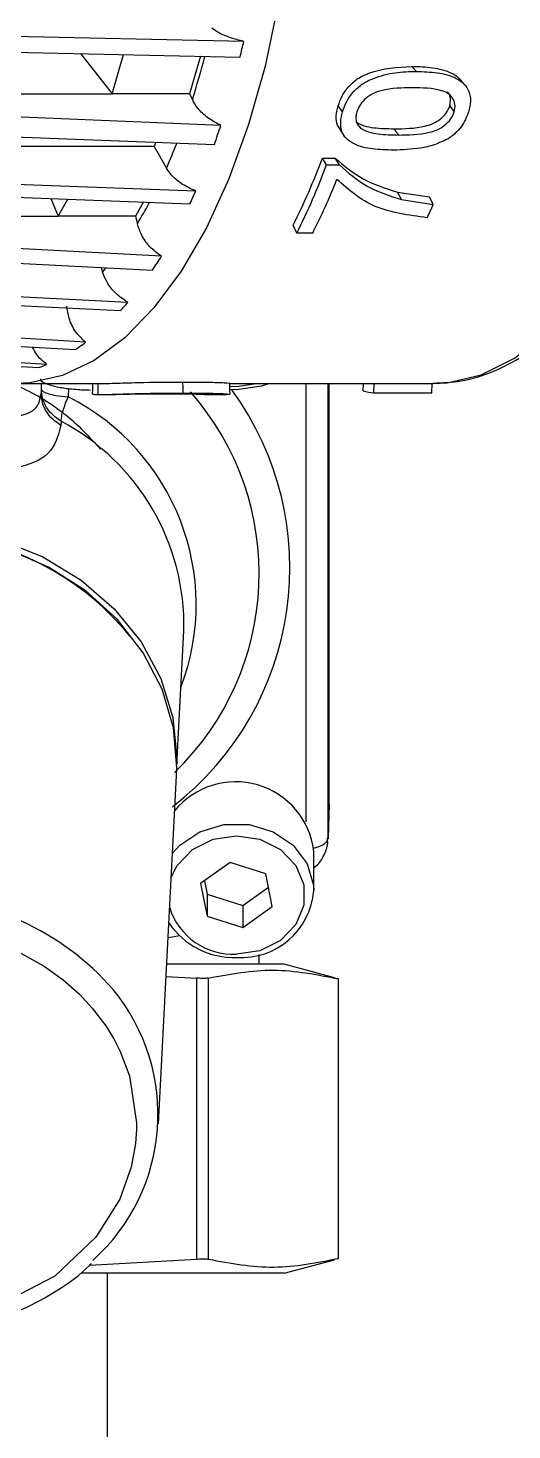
# Model space of a CAD drawing. Extents: x 75 to 2075, y 25 to 1460.
# Drawn here: x 674.1 to 701.5, y 823.4 to 902.8 of the extents above; entities that cross this region are included whole.
import ezdxf

# ---------------------------------------------------------------- set-up
doc = ezdxf.new("R2010")
doc.units = 0
doc.header["$LTSCALE"] = 5
doc.linetypes.add('SLD-KATı', pattern=[0])
doc.layers.get('0').update_dxf_attribs({"linetype": 'CONTINUOUS'})

msp = doc.modelspace()

# ---------------------------------------------------------------- linework, layer by layer
at = {"color": 7, "linetype": 'SLD-KATı'}
for p, q in [((686.351, 902.006), (651.484, 902.762)), ((651.277, 901.876), (686.146, 901.118)), ((677.103, 901.315), (678.889, 899.04)), ((678.889, 899.04), (679.536, 901.262)), ((683.9, 901.167), (683.281, 899.04)), ((696.138, 900.302), (695.873, 900.589)), ((656.931, 899.04), (678.889, 899.04)), ((683.281, 899.04), (678.889, 899.04)), ((683.281, 899.04), (683.439, 898.707)), ((685.05, 897.239), (650.388, 898.704)), ((649.973, 897.475), (684.685, 896.174)), ((681.271, 896.045), (646.202, 896.045)), ((681.372, 896.298), (681.271, 896.045)), ((681.271, 896.045), (681.966, 894.83)), ((690.803, 895.394), (691.534, 895.394)), ((691.039, 895.01), (690.803, 895.394)), ((691.039, 895.01), (691.77, 895.01)), ((691.77, 895.01), (691.534, 895.394)), ((683.627, 893.526), (648.916, 894.827)), ((648.588, 894.118), (683.301, 892.814)), ((695.068, 893.463), (696.869, 893.201)), ((675.417, 893.11), (675.832, 892.098)), ((675.832, 892.098), (676.375, 893.074)), ((680.677, 892.912), (680.224, 892.098)), ((695.289, 893.042), (697.088, 892.776)), ((697.088, 892.776), (696.869, 893.201)), ((653.874, 892.098), (675.832, 892.098)), ((680.224, 892.098), (675.832, 892.098)), ((680.224, 892.098), (680.325, 891.68)), ((681.686, 889.833), (647.274, 891.676)), ((689.351, 891.141), (689.147, 891.597)), ((690.255, 891.141), (689.351, 891.141)), ((646.697, 890.775), (681.181, 889.056)), ((679.784, 887.221), (645.301, 888.94)), ((678.275, 889.201), (678.352, 888.943)), ((644.884, 888.477), (679.368, 886.755)), ((642.593, 886.52), (676.796, 884.552)), ((677.392, 884.964), (643.274, 887.005)), ((640.529, 885.507), (674.733, 883.535)), ((675.197, 883.71), (640.993, 885.678)), ((673.472, 882.629), (678.248, 882.629)), ((674.886, 882.289), (674.875, 882.059)), ((685.939, 882.265), (685.559, 882.279)), ((685.565, 882.629), (697.077, 882.629)), ((691.127, 856.898), (691.127, 882.629)), ((691.193, 858.773), (691.193, 882.629)), ((693.109, 882.208), (693.132, 882.629)), ((693.716, 882.092), (693.734, 882.629)), ((697.009, 882.092), (697.028, 882.629)), ((678.216, 882.004), (679.076, 882.004)), ((684.505, 882.004), (685.366, 882.004)), ((685.5, 882.007), (685.336, 882.006)), ((693.716, 882.092), (697.009, 882.092)), ((676.004, 880.486), (675.993, 880.256)), ((682.562, 861.027), (682.96, 868.618)), ((681.512, 840.688), (682.547, 860.412)), ((691.126, 856.833), (691.192, 858.706)), ((691.193, 858.773), (691.127, 856.898)), ((691.192, 858.706), (691.193, 858.773)), ((691.127, 856.898), (691.126, 856.833)), ((690.314, 853.904), (690.314, 856.154)), ((685.576, 855.503), (683.909, 854.307)), ((687.606, 854.85), (685.576, 855.503)), ((690.314, 855.171), (690.455, 855.305)), ((684.124, 854.461), (684.271, 853.708)), ((687.969, 853.002), (687.606, 854.85)), ((683.909, 854.307), (684.271, 852.458)), ((684.271, 853.708), (684.271, 852.458)), ((684.271, 853.708), (686.301, 853.056)), ((686.301, 853.056), (687.754, 854.098)), ((686.301, 853.056), (686.301, 851.806)), ((686.301, 851.806), (687.969, 853.002)), ((684.271, 852.458), (686.301, 851.806)), ((682.066, 851.239), (682.732, 851.355)), ((688.643, 849.729), (681.986, 849.729)), ((687.224, 849.729), (687.224, 850.283)), ((691.489, 848.966), (688.643, 849.729)), ((681.951, 849.046), (683.664, 848.953)), ((683.664, 848.953), (683.664, 833.005)), ((684.358, 833.005), (684.358, 848.953)), ((691.723, 848.902), (691.482, 848.939)), ((691.723, 833.057), (691.723, 848.902)), ((691.482, 833.02), (691.723, 833.057)), ((688.643, 832.229), (677.132, 832.229)), ((683.664, 833.005), (677.616, 832.676)), ((678.627, 784.729), (678.627, 832.229)), ((688.643, 832.229), (691.489, 832.992))]:
    msp.add_line(p, q, dxfattribs=at)
at = {"color": 8, "linetype": 'SLD-KATı'}
for p, q in [((674.875, 882.629), (674.875, 882.059)), ((674.886, 882.289), (674.892, 882.629)), ((676.43, 882.341), (676.408, 881.865)), ((689.877, 857.804), (689.877, 882.629))]:
    msp.add_line(p, q, dxfattribs=at)
at = {"color": 8, "linetype": 'SLD-KATı', "flags": 128}
for points in [[(673.403, 948.879), (674.541, 948.804), (676.368, 948.321), (678.155, 947.397), (679.88, 946.046), (681.518, 944.285), (683.047, 942.138), (684.446, 939.635), (685.698, 936.808), (686.783, 933.697), (687.689, 930.343), (688.403, 926.792), (688.914, 923.091), (689.217, 919.292), (689.307, 915.444), (689.183, 911.601), (688.846, 907.814), (688.301, 904.134), (687.556, 900.611), (686.62, 897.293), (685.507, 894.225), (684.231, 891.448), (682.809, 889), (681.261, 886.913), (679.608, 885.217), (677.871, 883.933), (676.076, 883.08), (674.245, 882.669), (673.461, 882.629)], [(697.077, 882.629), (697.874, 882.671), (699.803, 883.124), (701.69, 884.066), (703.509, 885.485), (705.231, 887.358), (706.83, 889.658), (708.283, 892.35), (709.423, 895.009)], [(678.352, 888.943), (678.532, 889.155), (678.544, 889.169)], [(687.194, 882.629), (685.939, 882.448), (685.557, 882.464)], [(682.317, 856.029), (682.72, 856.47), (683.857, 857.237), (685.219, 857.642), (686.659, 857.642), (688.021, 857.237), (689.158, 856.47), (689.945, 855.426), (690.299, 854.217), (690.314, 853.904)], [(682.245, 854.67), (682.583, 855.332), (683.448, 856.225), (684.613, 856.808), (685.939, 857.01), (687.264, 856.808), (688.43, 856.225), (689.295, 855.332), (689.755, 854.237), (689.755, 853.072), (689.295, 851.976), (688.43, 851.084), (687.264, 850.501), (685.939, 850.299), (685.939, 850.299)], [(690.31, 856.312), (690.356, 856.321), (690.572, 856.379), (690.761, 856.456), (690.917, 856.551), (691.032, 856.659), (691.103, 856.776), (691.127, 856.898)]]:
    msp.add_lwpolyline(points, dxfattribs=at)
at = {"color": 7, "linetype": 'SLD-KATı', "flags": 128}
for points in [[(698.887, 899.531), (698.761, 899.675), (698.635, 899.82)], [(691.949, 898.021), (691.822, 898.185), (691.695, 898.35)], [(698.021, 898.35), (698.148, 898.185), (698.276, 898.021)], [(695.289, 893.042), (695.178, 893.253), (695.068, 893.463)], [(678.1, 882.005), (678.101, 882.318), (678.102, 882.63)], [(682.925, 882.087), (682.914, 882.399), (682.904, 882.711)], [(687.81, 882.629), (687.359, 882.47), (685.939, 882.265)], [(652.193, 861.08), (652.188, 861.417), (652.418, 863.701), (653.104, 865.916), (654.223, 867.994), (655.741, 869.872), (657.614, 871.494), (659.782, 872.809), (662.182, 873.778), (664.74, 874.371), (667.377, 874.571), (670.015, 874.371), (672.572, 873.778), (674.972, 872.809), (677.141, 871.494), (679.013, 869.872), (680.532, 867.994), (681.651, 865.916), (682.336, 863.701), (682.567, 861.417), (682.562, 861.08)], [(682.547, 860.412), (682.561, 860.865), (682.365, 863.121), (681.725, 865.314), (680.661, 867.381), (679.203, 869.258), (677.395, 870.891), (675.291, 872.232), (672.953, 873.241), (670.449, 873.887), (667.855, 874.153)], [(667.254, 851.807), (668.169, 851.786), (669.079, 851.71), (669.917, 851.589), (670.917, 851.378), (672.332, 850.95), (673.729, 850.359), (675.034, 849.627), (676.112, 848.857), (677.048, 848.03), (677.771, 847.253), (678.528, 846.253), (678.982, 845.516), (679.356, 844.782), (679.871, 843.416), (680.277, 840.742), (680.277, 840.655), (680.277, 840.65), (680.277, 840.649), (680.277, 840.649), (680.277, 840.649), (680.277, 840.649), (680.277, 840.649), (680.277, 840.648), (680.277, 840.648), (680.277, 840.646), (680.277, 840.636), (680.277, 840.589), (680.274, 840.391), (680.22, 839.586), (679.979, 838.246), (679.327, 836.427), (677.979, 834.271), (675.643, 832.058), (672.128, 830.249), (669.934, 829.685), (667.501, 829.464)]]:
    msp.add_lwpolyline(points, dxfattribs=at)
at = {"color": 7, "linetype": 'SLD-KATı'}
for centre, radius, start, end in [((633.83, 913.656), 53.798, 346.52271, 347.49359), ((644.087, 910.711), 43.122, 340.29865, 341.79548), ((656.819, 907.957), 36.232, 333.15841, 339.71265), ((656.416, 907.808), 36.912, 333.15795, 339.71267), ((658.232, 907.385), 35.907, 333.10358, 338.44529), ((652.5, 907.347), 34.058, 334.73997, 336.05789), ((664.682, 907.174), 35.461, 334.69967, 336.04465), ((661.172, 902.626), 24.177, 325.85439, 328.05076), ((666.565, 898.57), 17.422, 317.29756, 319.35223), ((670.561, 894.196), 11.485, 302.88699, 306.50024), ((671.878, 891.791), 8.736, 289.07151, 292.32489), ((694.927, 890.071), 8.07, 256.98319, 261.36669), ((667.757, 858.482), 15.626, 39.01227, 89.62904), ((685.892, 855.613), 4.455, 6.97504, 140.74545), ((686.206, 854.228), 4.121, 266.28623, 355.5003), ((685.798, 854.565), 4.452, 214.05548, 271.81369), ((670.382, 841.225), 11.108, 311.9057, 39.5621)]:
    msp.add_arc(centre, radius, start, end, dxfattribs=at)
at = {"color": 8, "linetype": 'SLD-KATı'}
for centre, radius, start, end in [((640.031, 912.575), 45.569, 342.28263, 345.47081), ((650.313, 908.973), 34.669, 335.92396, 338.42355), ((637.878, 916.735), 49.29, 329.44746, 331.02743), ((671.842, 872.185), 17.117, 307.71925, 36.10675), ((670.473, 870.097), 13.18, 339.18221, 63.23524), ((671.631, 871.847), 15.592, 313.82055, 41.34646), ((669.872, 868.919), 13.092, 358.68197, 62.07181), ((690.304, 855.466), 0.221, 272.50537, 313.03745), ((667.375, 838.22), 15.346, 41.0608, 138.52173), ((685.759, 854.076), 3.781, 197.58796, 272.72586)]:
    msp.add_arc(centre, radius, start, end, dxfattribs=at)
at = {"color": 7, "linetype": 'SLD-KATı'}
for points, knots in [([(686.351, 902.006), (686.083, 902.076), (685.546, 902.215), (684.913, 902.49), (684.652, 902.679), (684.534, 902.764)], [0, 0, 0, 0, 0.355705, 0.711404, 1, 1, 1, 1]), ([(691.695, 898.35), (691.764, 898.544), (691.903, 898.932), (692.294, 899.485), (692.821, 899.934), (694.035, 900.494), (695.057, 900.546), (695.873, 900.589)], [0, 0, 0, 0, 0.125359, 0.250592, 0.375579, 0.500981, 1, 1, 1, 1]), ([(695.873, 900.589), (696.27, 900.579), (697.065, 900.561), (697.967, 900.31), (698.486, 900.021), (698.598, 899.842), (698.618, 899.811)], [0, 0, 0, 0, 0.38457, 0.768184, 0.960117, 1, 1, 1, 1]), ([(691.949, 898.021), (692.02, 898.219), (692.16, 898.614), (692.553, 899.176), (693.082, 899.636), (693.894, 900.011), (694.934, 900.283), (695.737, 900.296), (696.138, 900.302)], [0, 0, 0, 0, 0.126509, 0.252549, 0.377664, 0.502462, 0.75111, 1, 1, 1, 1]), ([(696.138, 900.302), (696.534, 900.292), (697.325, 900.27), (698.252, 900.032), (698.845, 899.626), (699.143, 899.177), (699.227, 898.613), (699.135, 898.219), (699.089, 898.021)], [0, 0, 0, 0, 0.248902, 0.497479, 0.622307, 0.747527, 0.87347, 1, 1, 1, 1]), ([(695.899, 899.378), (695.319, 899.371), (694.593, 899.363), (693.694, 899.076), (693.279, 898.804), (692.925, 898.438), (692.815, 898.154), (692.76, 898.011)], [0, 0, 0, 0, 0.497956, 0.622758, 0.74796, 0.87368, 1, 1, 1, 1]), ([(698.276, 898.021), (698.302, 898.163), (698.354, 898.446), (698.201, 898.807), (697.939, 899.082), (697.192, 899.362), (696.473, 899.371), (695.899, 899.378)], [0, 0, 0, 0, 0.126234, 0.251974, 0.37716, 0.501983, 1, 1, 1, 1]), ([(698.021, 898.35), (698.045, 898.487), (698.092, 898.763), (697.999, 899.04), (697.892, 899.14), (697.875, 899.156)], [0, 0, 0, 0, 0.4573398, 0.91508, 1, 1, 1, 1]), ([(685.05, 897.239), (684.8, 897.375), (684.298, 897.646), (683.743, 898.179), (683.533, 898.543), (683.439, 898.707)], [0, 0, 0, 0, 0.3553757, 0.7105782, 1, 1, 1, 1]), ([(691.817, 897.029), (691.761, 897.102), (691.604, 897.306), (691.562, 897.775), (691.651, 898.158), (691.695, 898.35)], [0, 0, 0, 0, 0.21878, 0.608988, 1, 1, 1, 1]), ([(694.863, 897.056), (695.441, 897.062), (696.163, 897.071), (697.071, 897.329), (697.489, 897.59), (697.853, 897.933), (697.965, 898.211), (698.021, 898.35)], [0, 0, 0, 0, 0.500485, 0.625662, 0.750597, 0.875337, 1, 1, 1, 1]), ([(694.823, 895.847), (694.428, 895.857), (693.638, 895.877), (692.725, 896.091), (692.156, 896.469), (691.878, 896.891), (691.809, 897.433), (691.902, 897.825), (691.949, 898.021)], [0, 0, 0, 0, 0.248922, 0.497502, 0.622371, 0.747577, 0.873491, 1, 1, 1, 1]), ([(692.76, 898.011), (692.748, 897.966), (692.723, 897.876), (692.7, 897.699), (692.715, 897.488), (692.804, 897.266), (692.91, 897.152), (692.962, 897.096)], [0, 0, 0, 0, 0.125751, 0.251406, 0.501769, 0.751305, 1, 1, 1, 1]), ([(692.713, 897.441), (692.863, 897.36), (693.163, 897.199), (693.899, 897.08), (694.477, 897.065), (694.863, 897.056)], [0, 0, 0, 0, 0.249412, 0.499567, 1, 1, 1, 1]), ([(692.713, 897.441), (692.755, 897.383), (692.838, 897.268), (692.921, 897.153), (692.962, 897.096)], [0, 0, 0, 0, 0.500022, 1, 1, 1, 1]), ([(695.109, 896.703), (695.688, 896.71), (696.411, 896.718), (697.32, 896.982), (697.74, 897.248), (698.105, 897.597), (698.219, 897.88), (698.276, 898.021)], [0, 0, 0, 0, 0.497978, 0.622801, 0.747991, 0.873729, 1, 1, 1, 1]), ([(699.089, 898.021), (698.977, 897.729), (698.809, 897.29), (698.402, 896.855), (698.144, 896.635), (698.002, 896.541), (697.931, 896.494)], [0, 0, 0, 0, 0.500325, 0.750433, 0.875339, 1, 1, 1, 1]), ([(691.792, 897.014), (691.834, 896.953), (691.919, 896.832), (692.003, 896.711), (692.045, 896.651)], [0, 0, 0, 0, 0.499971, 1, 1, 1, 1]), ([(692.962, 897.096), (693.111, 897.013), (693.41, 896.849), (694.145, 896.728), (694.724, 896.713), (695.109, 896.703)], [0, 0, 0, 0, 0.249912, 0.500013, 1, 1, 1, 1]), ([(694.863, 897.056), (694.904, 896.997), (694.986, 896.879), (695.068, 896.762), (695.109, 896.703)], [0, 0, 0, 0, 0.500034, 1, 1, 1, 1]), ([(697.931, 896.494), (697.674, 896.371), (697.161, 896.124), (696.095, 895.891), (695.331, 895.864), (694.823, 895.847)], [0, 0, 0, 0, 0.250375, 0.500478, 1, 1, 1, 1]), ([(691.534, 895.394), (692.031, 894.968), (693.025, 894.116), (694.387, 893.681), (695.068, 893.463)], [0, 0, 0, 0, 0.499843, 1, 1, 1, 1]), ([(691.77, 895.01), (692.263, 894.576), (693.248, 893.709), (694.609, 893.264), (695.289, 893.042)], [0, 0, 0, 0, 0.500629, 1, 1, 1, 1]), ([(697.073, 882.652), (697.605, 882.671), (698.749, 882.713), (700.475, 883.255), (702.226, 884.161), (703.911, 885.45), (705.516, 887.104), (707.023, 889.109), (708.402, 891.446), (709.376, 893.456), (709.865, 894.707), (709.983, 895.009)], [0, 0, 0, 0, 0.1023543, 0.2201806, 0.3391152, 0.4603141, 0.5837736, 0.708723, 0.834313, 0.9599311, 1, 1, 1, 1]), ([(683.627, 893.526), (683.373, 893.646), (682.865, 893.885), (682.289, 894.359), (682.066, 894.684), (681.966, 894.83)], [0, 0, 0, 0, 0.355711, 0.711396, 1, 1, 1, 1]), ([(696.741, 892.019), (695.697, 892.16), (693.605, 892.442), (692.288, 893.608), (691.628, 894.193)], [0, 0, 0, 0, 0.4987645, 1, 1, 1, 1]), ([(681.686, 889.833), (681.458, 890.003), (681.003, 890.344), (680.539, 891.015), (680.391, 891.473), (680.325, 891.68)], [0, 0, 0, 0, 0.355379, 0.710566, 1, 1, 1, 1]), ([(679.784, 887.221), (679.551, 887.38), (679.084, 887.696), (678.592, 888.321), (678.426, 888.751), (678.352, 888.943)], [0, 0, 0, 0, 0.3557074, 0.7114038, 1, 1, 1, 1]), ([(677.392, 884.964), (677.191, 885.153), (676.791, 885.53), (676.433, 886.272), (676.359, 886.78), (676.326, 887.008)], [0, 0, 0, 0, 0.355365, 0.71056, 1, 1, 1, 1]), ([(675.197, 883.71), (674.981, 883.886), (674.648, 884.159), (674.457, 884.552), (674.389, 884.691)], [0, 0, 0, 0, 0.6478024, 1, 1, 1, 1]), ([(673.534, 882.509), (673.993, 882.287), (674.479, 882.052), (675.143, 881.651), (675.516, 881.409), (675.932, 881.111), (676.908, 880.367), (677.601, 879.601), (678.23, 878.905)], [0, 0, 0, 0, 0.249017, 0.263258, 0.383655, 0.470016, 0.51884, 1, 1, 1, 1]), ([(674.844, 882.897), (674.838, 882.88), (674.808, 882.784), (675.016, 882.686), (675.185, 882.607)], [0, 0, 0, 0, 0.18574, 1, 1, 1, 1]), ([(676.004, 880.486), (675.814, 880.617), (675.49, 880.841), (675.151, 881.29), (674.93, 881.76), (674.901, 882.113), (674.886, 882.289)], [0, 0, 0, 0, 0.292538, 0.499959, 0.750255, 1, 1, 1, 1]), ([(674.886, 882.289), (674.911, 882.246), (674.96, 882.161), (675.271, 882.047), (675.736, 881.941), (676.16, 881.893), (676.408, 881.865)], [0, 0, 0, 0, 0.250137, 0.500059, 0.706869, 1, 1, 1, 1]), ([(675.185, 882.607), (675.341, 882.554), (675.574, 882.475), (676.034, 882.391), (676.423, 882.34), (676.841, 882.3), (677.269, 882.27), (677.54, 882.263), (677.67, 882.259)], [0, 0, 0, 0, 0.289313, 0.434682, 0.578129, 0.720541, 0.864845, 1, 1, 1, 1]), ([(677.781, 882.629), (677.779, 882.535), (677.775, 882.337), (677.771, 882.139), (677.769, 882.035)], [0, 0, 0, 0, 0.47484, 1, 1, 1, 1]), ([(678.248, 882.631), (678.326, 882.631), (678.527, 882.63), (679.013, 882.645), (679.664, 882.666), (681.039, 882.701), (682.076, 882.706), (682.904, 882.711)], [0, 0, 0, 0, 0.08299, 0.214286, 0.345332, 0.476811, 1, 1, 1, 1]), ([(682.904, 882.711), (683.296, 882.71), (684.079, 882.708), (684.948, 882.69), (685.41, 882.666), (685.585, 882.649), (685.551, 882.644), (685.544, 882.643)], [0, 0, 0, 0, 0.3214571, 0.6421137, 0.802546, 0.962645, 1, 1, 1, 1]), ([(685.573, 882.017), (685.572, 882.121), (685.569, 882.329), (685.566, 882.538), (685.565, 882.642)], [0, 0, 0, 0, 0.500004, 1, 1, 1, 1]), ([(667.377, 880.794), (667.871, 880.793), (668.86, 880.789), (670.738, 880.726), (672.747, 880.644), (674.109, 880.837), (674.75, 881.362), (674.833, 881.827), (674.875, 882.059)], [0, 0, 0, 0, 0.123701, 0.247969, 0.499827, 0.751872, 0.876554, 1, 1, 1, 1]), ([(675.993, 880.256), (675.83, 880.366), (675.504, 880.586), (675.152, 881.031), (674.919, 881.53), (674.889, 881.883), (674.875, 882.059)], [0, 0, 0, 0, 0.249989, 0.49998, 0.749921, 1, 1, 1, 1]), ([(676.004, 880.486), (676.011, 880.574), (676.025, 880.751), (676.109, 881.087), (676.232, 881.459), (676.349, 881.73), (676.408, 881.865)], [0, 0, 0, 0, 0.250014, 0.50002, 0.750024, 1, 1, 1, 1]), ([(677.789, 882.036), (677.795, 882.029), (677.81, 882.013), (677.996, 882.008), (678.1, 882.005)], [0, 0, 0, 0, 0.439866, 1, 1, 1, 1]), ([(678.1, 882.005), (678.224, 882.005), (678.47, 882.004), (679.019, 882.02), (679.677, 882.042), (680.596, 882.065), (681.715, 882.086), (682.521, 882.087), (682.925, 882.087)], [0, 0, 0, 0, 0.126499, 0.252546, 0.377657, 0.502458, 0.751108, 1, 1, 1, 1]), ([(682.422, 882.03), (681.84, 882.029), (681.113, 882.029), (680.132, 882.018), (679.645, 882.01), (679.261, 882.004), (679.12, 882.005), (679.076, 882.005)], [0, 0, 0, 0, 0.534529, 0.668501, 0.802902, 0.937849, 1, 1, 1, 1]), ([(684.426, 882.005), (684.491, 882.005), (684.619, 882.004), (684.565, 882.01), (684.379, 882.018), (683.71, 882.029), (682.994, 882.029), (682.422, 882.03)], [0, 0, 0, 0, 0.126234, 0.251969, 0.377155, 0.501979, 1, 1, 1, 1]), ([(682.925, 882.087), (683.317, 882.086), (684.1, 882.085), (684.967, 882.066), (685.425, 882.042), (685.595, 882.024), (685.56, 882.019), (685.554, 882.018)], [0, 0, 0, 0, 0.321347, 0.642275, 0.803436, 0.965101, 1, 1, 1, 1]), ([(683.647, 882.025), (683.659, 882.024), (683.832, 882.02), (684.142, 882.011), (684.332, 882.007), (684.426, 882.005)], [0, 0, 0, 0, 0.034711, 0.516296, 1, 1, 1, 1]), ([(675.993, 880.256), (675.833, 879.668), (675.519, 878.516), (673.584, 877.79), (671.257, 877.515), (669.08, 877.425), (667.942, 877.419), (667.377, 877.416)], [0, 0, 0, 0, 0.266414, 0.522486, 0.765774, 0.883809, 1, 1, 1, 1]), ([(690.452, 855.307), (690.459, 855.312), (690.649, 855.458), (690.899, 855.89), (691.133, 856.438), (691.101, 856.791), (691.091, 856.895)], [0, 0, 0, 0, 0.015754, 0.4019231, 0.823318, 1, 1, 1, 1]), ([(684.358, 848.953), (684.292, 848.943), (684.212, 848.93), (684, 848.928), (683.84, 848.936), (683.689, 848.951), (683.664, 848.953)], [0, 0, 0, 0, 0.417253, 0.499999, 0.91726, 1, 1, 1, 1]), ([(684.358, 848.953), (685.58, 849.179), (688.035, 849.633), (690.489, 849.146), (691.723, 848.902)], [0, 0, 0, 0, 0.497398, 1, 1, 1, 1]), ([(684.358, 833.005), (684.292, 833.015), (684.212, 833.028), (684, 833.03), (683.84, 833.023), (683.689, 833.007), (683.664, 833.005)], [0, 0, 0, 0, 0.417253, 0.499998, 0.917254, 1, 1, 1, 1]), ([(691.723, 833.057), (690.502, 832.814), (688.048, 832.325), (685.592, 832.777), (684.358, 833.005)], [0, 0, 0, 0, 0.4974203, 1, 1, 1, 1]), ([(657.457, 832.459), (657.71, 832.227), (658.507, 831.493), (660.132, 830.534), (662.257, 829.613), (664.543, 829.031), (666.906, 828.787), (669.286, 828.893), (671.612, 829.347), (673.83, 830.131), (675.836, 831.254), (677.148, 832.168), (677.686, 832.76), (677.728, 832.806)], [0, 0, 0, 0, 0.048173, 0.152385, 0.256863, 0.36154, 0.466357, 0.571273, 0.676257, 0.781278, 0.886289, 0.99122, 1, 1, 1, 1])]:
    msp.add_open_spline(points, degree=3, knots=knots, dxfattribs=at)

doc.saveas('drawing.dxf')
